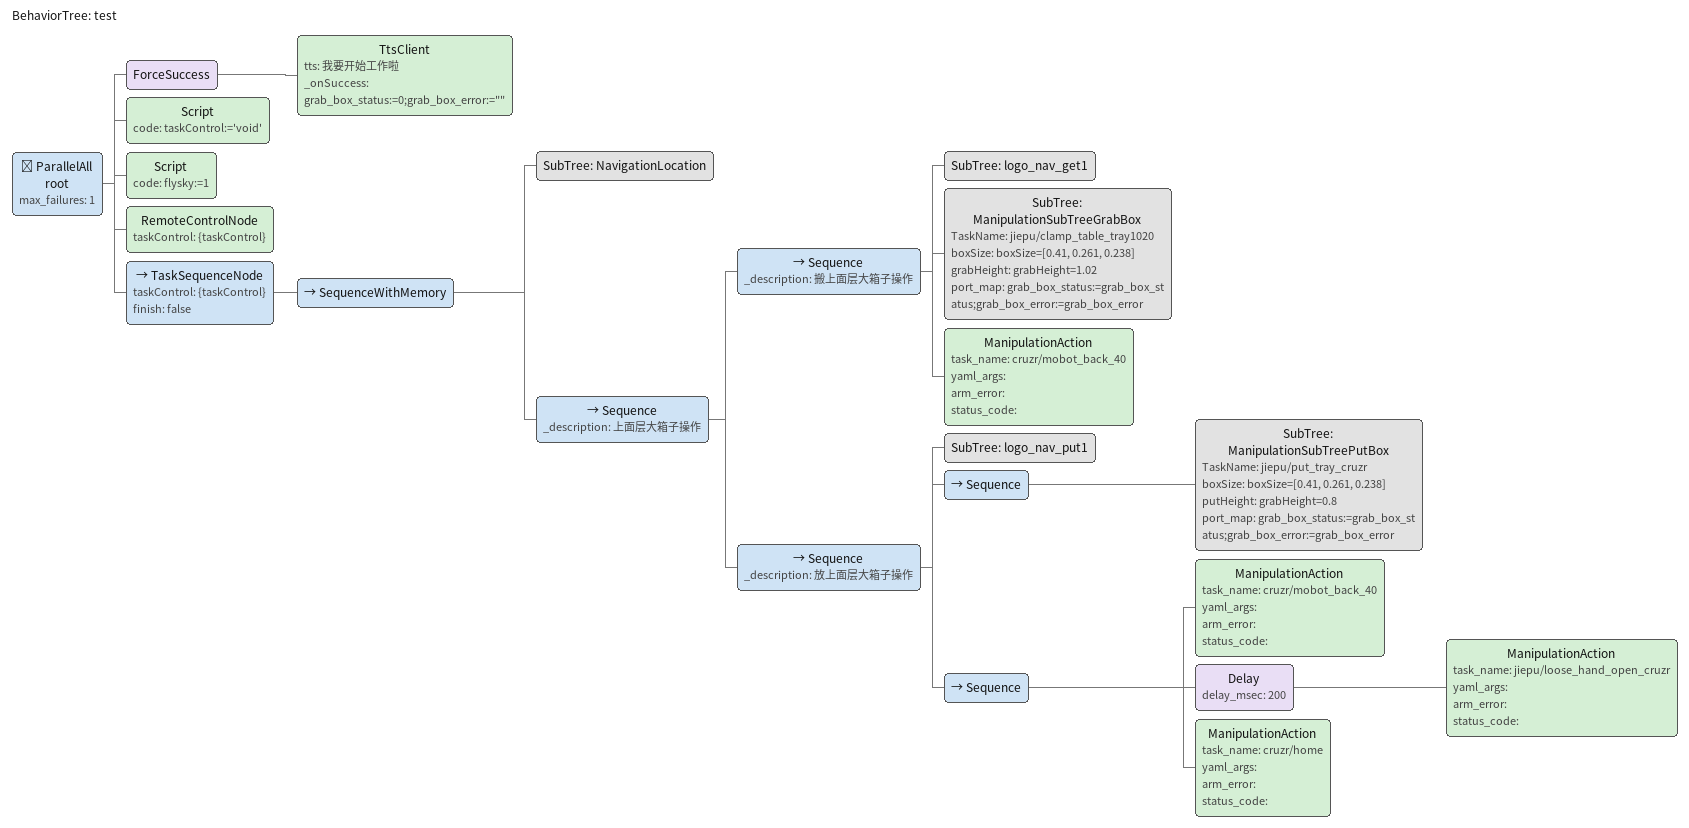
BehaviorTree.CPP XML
<?xml version="1.0" encoding="UTF-8"?>
<root BTCPP_format="4"
      main_tree_to_execute="test">
  <include path="subtrees/Navigation/navigation.xml"/>
  <include path="subtrees/Manipulation/manipulation.xml"/>

  <BehaviorTree ID="test">
    <ParallelAll name="root"
                 max_failures="1">
      <ForceSuccess>
        <TtsClient tts="我要开始工作啦"
                   _onSuccess="grab_box_status:=0;grab_box_error:=&quot;&quot;"/>
      </ForceSuccess>
      <Script code=" taskControl:=&apos;void&apos;"/>
      <Script code=" flysky:=1"/>
      <RemoteControlNode taskControl="{taskControl}"/>
      <TaskSequenceNode taskControl="{taskControl}"
                        finish="false">
        <SequenceWithMemory>
          <SubTree ID="NavigationLocation"/>
          <Sequence _description="上面层大箱子操作">
            <Sequence _description="搬上面层大箱子操作">
              <SubTree ID="logo_nav_get1"/>
              <SubTree ID="ManipulationSubTreeGrabBox"
                       TaskName="jiepu/clamp_table_tray1020"
                       boxSize="boxSize=[0.41, 0.261, 0.238]"
                       grabHeight="grabHeight=1.02"
                       port_map="grab_box_status:=grab_box_status;grab_box_error:=grab_box_error"/>
              <ManipulationAction task_name="cruzr/mobot_back_40"
                                  yaml_args=""
                                  arm_error=""
                                  status_code=""/>
            </Sequence>
            <Sequence _description="放上面层大箱子操作">
              <SubTree ID="logo_nav_put1"/>
              <Sequence>
                <SubTree ID="ManipulationSubTreePutBox"
                         TaskName="jiepu/put_tray_cruzr"
                         boxSize="boxSize=[0.41, 0.261, 0.238]"
                         putHeight="grabHeight=0.8"
                         port_map="grab_box_status:=grab_box_status;grab_box_error:=grab_box_error"/>
              </Sequence>
              <Sequence>
                <ManipulationAction task_name="cruzr/mobot_back_40"
                                    yaml_args=""
                                    arm_error=""
                                    status_code=""/>
                <Delay delay_msec="200">
                  <ManipulationAction task_name="jiepu/loose_hand_open_cruzr"
                                      yaml_args=""
                                      arm_error=""
                                      status_code=""/>
                </Delay>
                <ManipulationAction task_name="cruzr/home"
                                    yaml_args=""
                                    arm_error=""
                                    status_code=""/>
              </Sequence>
            </Sequence>
          </Sequence>
        </SequenceWithMemory>
      </TaskSequenceNode>
    </ParallelAll>
  </BehaviorTree>

</root>
